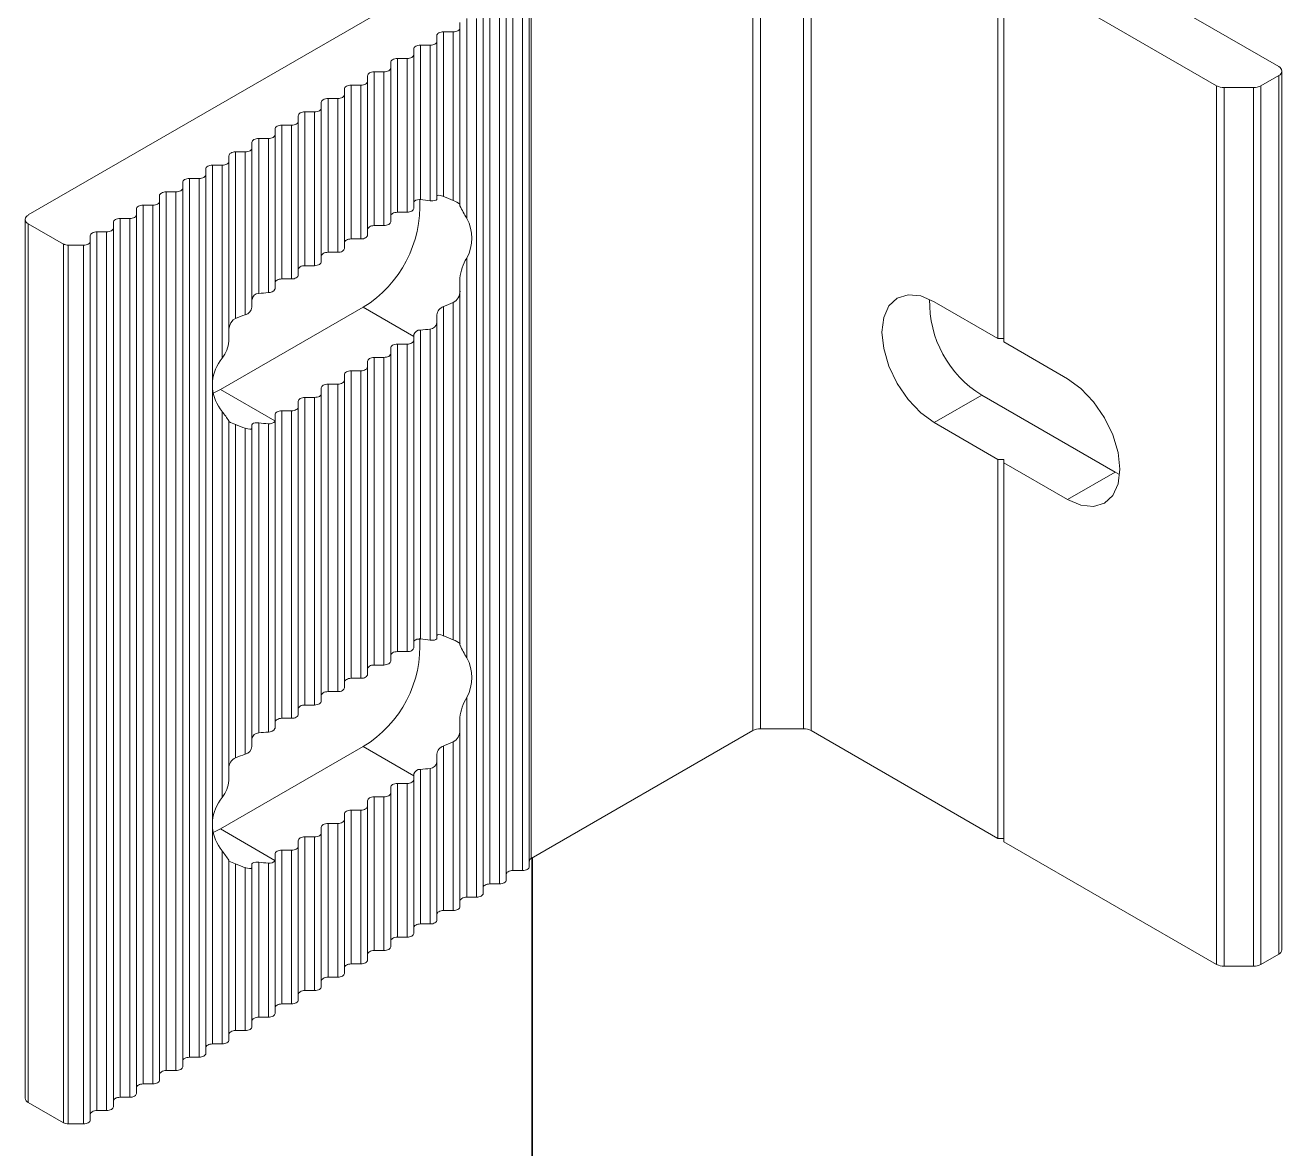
# Model space of a CAD drawing. Header units: millimetres. Extents: x 39 to 459, y 26 to 647.
# Drawn here: x 174.511 to 175.912, y 253.922 to 255.175 of the extents above; entities that cross this region are included whole.
import ezdxf

# ---------------------------------------------------------------- set-up
doc = ezdxf.new("R2010")
doc.units = ezdxf.units.MM
doc.layers.add('ANTET', color=7, linetype='Continuous')

# ---------------------------------------------------------------- blocks, each defined once
blk = doc.blocks.new('Kayıt Montajı')
at = {"color": 7, "linetype": 'Continuous', "lineweight": 15}
for p, q in [((11310.9281, 2137.6723), (11311.4782, 2137.3547)), ((11310.8468, 2137.6294), (11310.0845, 2137.1893)), ((11310.8921, 2137.5943), (11310.8921, 2136.6145)), ((11310.9006, 2137.5964), (11310.9006, 2136.6165)), ((11310.9485, 2137.5964), (11310.9485, 2136.6165)), ((11310.957, 2137.5943), (11310.957, 2136.6145)), ((11311.1653, 2137.4741), (11311.1653, 2137.0515)), ((11311.1717, 2137.4704), (11311.4089, 2137.3334)), ((11311.1717, 2137.4704), (11311.1717, 2137.0478)), ((11310.6429, 2137.4425), (11310.6429, 2136.4626)), ((11310.6451, 2137.4517), (11310.6451, 2136.4719)), ((11310.6172, 2137.4276), (11310.6172, 2136.4478)), ((11310.6247, 2137.4381), (11310.6247, 2136.4583)), ((11310.6354, 2137.4381), (11310.6354, 2136.4583)), ((11310.5914, 2137.4127), (11310.5914, 2136.4329)), ((11310.5989, 2137.4233), (11310.5989, 2136.4434)), ((11310.6097, 2137.4233), (11310.6097, 2136.4434)), ((11310.5656, 2137.3979), (11310.5656, 2137.4041)), ((11310.5656, 2137.3979), (11310.5656, 2137.2014)), ((11310.5731, 2137.4084), (11310.5731, 2137.1855)), ((11310.5839, 2137.4084), (11310.5839, 2136.4286)), ((11310.5399, 2137.383), (11310.5399, 2137.3892)), ((11310.5474, 2137.3935), (11310.5581, 2137.3935)), ((11310.5474, 2137.3935), (11310.5474, 2137.21)), ((11310.5581, 2137.3935), (11310.5581, 2137.2054)), ((11310.5141, 2137.3681), (11310.5141, 2137.3743)), ((11310.5216, 2137.3787), (11310.5324, 2137.3787)), ((11310.5216, 2137.3787), (11310.5216, 2137.2064)), ((11310.5324, 2137.3787), (11310.5324, 2137.2052)), ((11310.5399, 2137.383), (11310.5399, 2137.207)), ((11310.4884, 2137.3533), (11310.4884, 2137.3595)), ((11310.4959, 2137.3638), (11310.5066, 2137.3638)), ((11310.4959, 2137.3638), (11310.4959, 2137.1923)), ((11310.5066, 2137.3638), (11310.5066, 2137.1923)), ((11310.5141, 2137.3681), (11310.5141, 2137.1967)), ((11310.4626, 2137.3384), (11310.4626, 2137.3446)), ((11310.4701, 2137.3489), (11310.4809, 2137.3489)), ((11310.4701, 2137.3489), (11310.4701, 2137.1775)), ((11310.4809, 2137.3489), (11310.4809, 2137.1775)), ((11310.4884, 2137.3533), (11310.4884, 2137.1818)), ((11311.4584, 2137.3334), (11311.4782, 2137.3449)), ((11311.4782, 2137.3449), (11311.4782, 2136.365)), ((11311.4817, 2136.3699), (11311.4817, 2137.3498)), ((11310.4369, 2137.3235), (11310.4369, 2137.3297)), ((11310.4444, 2137.3341), (11310.4551, 2137.3341)), ((11310.4444, 2137.3341), (11310.4444, 2137.1626)), ((11310.4551, 2137.3341), (11310.4551, 2137.1626)), ((11310.4626, 2137.3384), (11310.4626, 2137.1669)), ((11311.4089, 2137.3334), (11311.4089, 2136.3536)), ((11311.4174, 2137.3314), (11311.4499, 2137.3314)), ((11311.4174, 2137.3314), (11311.4174, 2136.3516)), ((11311.4499, 2137.3314), (11311.4499, 2136.3516)), ((11311.4584, 2137.3334), (11311.4584, 2136.3536)), ((11310.4111, 2137.3087), (11310.4111, 2137.3149)), ((11310.4186, 2137.3192), (11310.4294, 2137.3192)), ((11310.4186, 2137.3192), (11310.4186, 2137.1477)), ((11310.4294, 2137.3192), (11310.4294, 2137.1477)), ((11310.4369, 2137.3235), (11310.4369, 2137.152)), ((11310.3853, 2137.2938), (11310.3853, 2137.3)), ((11310.3928, 2137.3043), (11310.4036, 2137.3043)), ((11310.3928, 2137.3043), (11310.3928, 2137.1328)), ((11310.4036, 2137.3043), (11310.4036, 2137.1328)), ((11310.4111, 2137.3087), (11310.4111, 2137.1372)), ((11310.3671, 2137.2895), (11310.3778, 2137.2895)), ((11310.3671, 2137.2895), (11310.3671, 2137.118)), ((11310.3778, 2137.2895), (11310.3778, 2137.118)), ((11310.3853, 2137.2938), (11310.3853, 2137.1223)), ((11310.3413, 2137.2746), (11310.3521, 2137.2746)), ((11310.3413, 2137.2746), (11310.3413, 2137.1018)), ((11310.3521, 2137.2746), (11310.3521, 2137.1027)), ((11310.3596, 2137.2789), (11310.3596, 2137.2851)), ((11310.3596, 2137.2789), (11310.3596, 2137.1074)), ((11310.3156, 2137.2597), (11310.3263, 2137.2597)), ((11310.3156, 2137.2597), (11310.3156, 2137.0739)), ((11310.3263, 2137.2597), (11310.3263, 2137.078)), ((11310.3338, 2137.264), (11310.3338, 2137.2703)), ((11310.3338, 2137.264), (11310.3338, 2137.0867)), ((11310.2898, 2137.2448), (11310.3006, 2137.2448)), ((11310.2898, 2137.2448), (11310.2898, 2137.0041)), ((11310.3006, 2137.2448), (11310.3006, 2137.0297)), ((11310.3081, 2137.2492), (11310.3081, 2137.2554)), ((11310.3081, 2137.2492), (11310.3081, 2137.0487)), ((11310.2641, 2137.23), (11310.2748, 2137.23)), ((11310.2641, 2137.23), (11310.2641, 2136.2501)), ((11310.2748, 2137.23), (11310.2748, 2136.2501)), ((11310.2823, 2137.2343), (11310.2823, 2137.2405)), ((11310.2823, 2137.2343), (11310.2823, 2136.2545)), ((11310.2566, 2137.2194), (11310.2566, 2137.2256)), ((11310.2566, 2137.2194), (11310.2566, 2136.2396)), ((11310.2308, 2137.2046), (11310.2308, 2137.2108)), ((11310.2308, 2137.2046), (11310.2308, 2136.2247)), ((11310.2383, 2137.2151), (11310.2491, 2137.2151)), ((11310.2383, 2137.2151), (11310.2383, 2136.2353)), ((11310.2491, 2137.2151), (11310.2491, 2136.2353)), ((11310.5656, 2137.2014), (11310.5656, 2137.1995)), ((11310.205, 2137.1897), (11310.205, 2137.1959)), ((11310.205, 2137.1897), (11310.205, 2136.2098)), ((11310.2125, 2137.2002), (11310.2233, 2137.2002)), ((11310.2125, 2137.2002), (11310.2125, 2136.2204)), ((11310.2233, 2137.2002), (11310.2233, 2136.2204)), ((11310.5066, 2137.1923), (11310.4959, 2137.1923)), ((11310.081, 2137.1844), (11310.081, 2136.2046)), ((11310.0845, 2137.1795), (11310.1237, 2137.1569)), ((11310.0845, 2137.1795), (11310.0845, 2136.1997)), ((11310.1793, 2137.1748), (11310.1793, 2137.181)), ((11310.1793, 2137.1748), (11310.1793, 2136.195)), ((11310.1868, 2137.1854), (11310.1975, 2137.1854)), ((11310.1868, 2137.1854), (11310.1868, 2136.2055)), ((11310.1975, 2137.1854), (11310.1975, 2136.2055)), ((11310.4809, 2137.1775), (11310.4701, 2137.1775)), ((11310.1535, 2137.16), (11310.1535, 2137.1662)), ((11310.1535, 2137.16), (11310.1535, 2136.1801)), ((11310.161, 2137.1705), (11310.1718, 2137.1705)), ((11310.161, 2137.1705), (11310.161, 2136.1906)), ((11310.1718, 2137.1705), (11310.1718, 2136.1906)), ((11310.4551, 2137.1626), (11310.4444, 2137.1626)), ((11310.1237, 2137.1569), (11310.1237, 2136.177)), ((11310.1291, 2137.1556), (11310.146, 2137.1556)), ((11310.1291, 2137.1556), (11310.1291, 2136.1758)), ((11310.146, 2137.1556), (11310.146, 2136.1758)), ((11310.4294, 2137.1477), (11310.4186, 2137.1477)), ((11310.4036, 2137.1328), (11310.3928, 2137.1328)), ((11310.5731, 2137.1414), (11310.5731, 2136.6956)), ((11310.3778, 2137.118), (11310.3671, 2137.118)), ((11310.5656, 2137.1188), (11310.5656, 2137.1044)), ((11310.5656, 2137.1044), (11310.5656, 2136.7115)), ((11310.5581, 2137.0917), (11310.5581, 2136.7155)), ((11311.0943, 2137.0925), (11311.1653, 2137.0515)), ((11310.4579, 2137.0864), (11310.2988, 2136.9946)), ((11310.5141, 2137.0539), (11310.4579, 2137.0864)), ((11310.5474, 2137.0872), (11310.5474, 2136.7201)), ((11310.5324, 2137.0622), (11310.5324, 2136.7153)), ((11310.5399, 2137.0691), (11310.5399, 2136.717)), ((11310.5141, 2137.0539), (11310.5141, 2137.0497)), ((11310.5141, 2137.0497), (11310.5141, 2136.7067)), ((11310.5216, 2137.061), (11310.5216, 2136.7165)), ((11311.1653, 2137.0515), (11311.1717, 2137.0515)), ((11311.1717, 2137.0478), (11311.2427, 2137.0068)), ((11310.4884, 2137.041), (11310.4884, 2137.0348)), ((11310.4884, 2137.0348), (11310.4884, 2136.6919)), ((11310.5066, 2137.0453), (11310.4959, 2137.0453)), ((11310.4959, 2137.0453), (11310.4959, 2136.7024)), ((11310.5066, 2137.0453), (11310.5066, 2136.7024)), ((11310.4626, 2137.0261), (11310.4626, 2137.0199)), ((11310.4626, 2137.0199), (11310.4626, 2136.677)), ((11310.4809, 2137.0305), (11310.4701, 2137.0305)), ((11310.4701, 2137.0305), (11310.4701, 2136.6875)), ((11310.4809, 2137.0305), (11310.4809, 2136.6875)), ((11310.4369, 2137.0113), (11310.4369, 2137.0051)), ((11310.4551, 2137.0156), (11310.4444, 2137.0156)), ((11310.4444, 2137.0156), (11310.4444, 2136.6727)), ((11310.4551, 2137.0156), (11310.4551, 2136.6727)), ((11310.2898, 2136.9957), (11310.2898, 2136.5142)), ((11310.2988, 2136.9946), (11310.2906, 2136.9905)), ((11310.3594, 2136.9596), (11310.2988, 2136.9946)), ((11310.4111, 2136.9964), (11310.4111, 2136.9902)), ((11310.4294, 2137.0007), (11310.4186, 2137.0007)), ((11310.4186, 2137.0007), (11310.4186, 2136.6578)), ((11310.4294, 2137.0007), (11310.4294, 2136.6578)), ((11310.4369, 2137.0051), (11310.4369, 2136.6621)), ((11310.3853, 2136.9815), (11310.3853, 2136.9753)), ((11310.4036, 2136.9859), (11310.3928, 2136.9859)), ((11310.3928, 2136.9859), (11310.3928, 2136.6429)), ((11310.4036, 2136.9859), (11310.4036, 2136.6429)), ((11310.4111, 2136.9902), (11310.4111, 2136.6473)), ((11311.1473, 2136.9884), (11311.0943, 2136.9578)), ((11311.2958, 2136.9027), (11311.1473, 2136.9884)), ((11310.3006, 2136.97), (11310.3006, 2136.5398)), ((11310.3596, 2136.9667), (11310.3596, 2136.9605)), ((11310.3778, 2136.971), (11310.3671, 2136.971)), ((11310.3671, 2136.971), (11310.3671, 2136.6281)), ((11310.3778, 2136.971), (11310.3778, 2136.6281)), ((11310.3853, 2136.9753), (11310.3853, 2136.6324)), ((11310.3081, 2136.9597), (11310.3081, 2136.5588)), ((11310.3156, 2136.9556), (11310.3156, 2136.584)), ((11310.3263, 2136.9515), (11310.3263, 2136.5881)), ((11310.3338, 2136.9514), (11310.3338, 2136.5968)), ((11310.3413, 2136.9575), (11310.3413, 2136.6119)), ((11310.3521, 2136.9565), (11310.3521, 2136.6128)), ((11310.3596, 2136.9605), (11310.3596, 2136.6175)), ((11311.0943, 2136.9578), (11311.1653, 2136.9168)), ((11311.1653, 2136.9168), (11311.1653, 2136.4942)), ((11311.1653, 2136.9168), (11311.1717, 2136.9168)), ((11311.1717, 2136.9131), (11311.1717, 2136.9168)), ((11311.1717, 2136.9131), (11311.1717, 2136.4905)), ((11311.1717, 2136.9131), (11311.2427, 2136.8721)), ((11311.2958, 2136.9027), (11311.2427, 2136.8721)), ((11311.3009, 2136.9), (11311.2958, 2136.9027)), ((11310.5656, 2136.7095), (11310.5656, 2136.7115)), ((11310.5066, 2136.7024), (11310.4959, 2136.7024)), ((11310.4809, 2136.6875), (11310.4701, 2136.6875)), ((11310.4551, 2136.6727), (11310.4444, 2136.6727)), ((11310.4294, 2136.6578), (11310.4186, 2136.6578)), ((11310.4036, 2136.6429), (11310.3928, 2136.6429)), ((11310.5731, 2136.6514), (11310.5731, 2136.4286)), ((11310.3778, 2136.6281), (11310.3671, 2136.6281)), ((11310.5656, 2136.6145), (11310.5656, 2136.6289)), ((11310.5656, 2136.6145), (11310.5656, 2136.418)), ((11310.8921, 2136.6145), (11310.6451, 2136.4719)), ((11310.9006, 2136.6165), (11310.9485, 2136.6165)), ((11310.957, 2136.6145), (11311.1653, 2136.4942)), ((11310.5581, 2136.6018), (11310.5581, 2136.4137)), ((11310.4579, 2136.5965), (11310.2988, 2136.5047)), ((11310.5141, 2136.564), (11310.4579, 2136.5965)), ((11310.5474, 2136.5972), (11310.5474, 2136.4137)), ((11310.5216, 2136.5711), (11310.5216, 2136.3988)), ((11310.5324, 2136.5722), (11310.5324, 2136.3988)), ((11310.5399, 2136.5792), (11310.5399, 2136.4031)), ((11310.5141, 2136.564), (11310.5141, 2136.5598)), ((11310.5141, 2136.5598), (11310.5141, 2136.3883)), ((11310.4884, 2136.5511), (11310.4884, 2136.5449)), ((11310.4884, 2136.5449), (11310.4884, 2136.3734)), ((11310.5066, 2136.5554), (11310.4959, 2136.5554)), ((11310.4959, 2136.5554), (11310.4959, 2136.3839)), ((11310.5066, 2136.5554), (11310.5066, 2136.3839)), ((11310.4626, 2136.5362), (11310.4626, 2136.53)), ((11310.4626, 2136.53), (11310.4626, 2136.3585)), ((11310.4809, 2136.5406), (11310.4701, 2136.5406)), ((11310.4701, 2136.5406), (11310.4701, 2136.3691)), ((11310.4809, 2136.5406), (11310.4809, 2136.3691)), ((11310.4369, 2136.5214), (11310.4369, 2136.5151)), ((11310.4369, 2136.5151), (11310.4369, 2136.3437)), ((11310.4551, 2136.5257), (11310.4444, 2136.5257)), ((11310.4444, 2136.5257), (11310.4444, 2136.3542)), ((11310.4551, 2136.5257), (11310.4551, 2136.3542)), ((11310.2898, 2136.5057), (11310.2898, 2136.265)), ((11310.2906, 2136.5006), (11310.2988, 2136.5047)), ((11310.3594, 2136.4696), (11310.2988, 2136.5047)), ((11310.4111, 2136.5065), (11310.4111, 2136.5003)), ((11310.4294, 2136.5108), (11310.4186, 2136.5108)), ((11310.4186, 2136.5108), (11310.4186, 2136.3393)), ((11310.4294, 2136.5108), (11310.4294, 2136.3393)), ((11310.3853, 2136.4916), (11310.3853, 2136.4854)), ((11310.4036, 2136.4959), (11310.3928, 2136.4959)), ((11310.3928, 2136.4959), (11310.3928, 2136.3245)), ((11310.4036, 2136.4959), (11310.4036, 2136.3245)), ((11310.4111, 2136.5003), (11310.4111, 2136.3288)), ((11311.1717, 2136.4942), (11311.1653, 2136.4942)), ((11311.1717, 2136.4905), (11311.4089, 2136.3536)), ((11310.3006, 2136.4801), (11310.3006, 2136.265)), ((11310.3596, 2136.4767), (11310.3596, 2136.4705)), ((11310.3778, 2136.4811), (11310.3671, 2136.4811)), ((11310.3671, 2136.4811), (11310.3671, 2136.3096)), ((11310.3778, 2136.4811), (11310.3778, 2136.3096)), ((11310.3853, 2136.4854), (11310.3853, 2136.3139)), ((11310.3081, 2136.4698), (11310.3081, 2136.2693)), ((11310.3156, 2136.4657), (11310.3156, 2136.2799)), ((11310.3263, 2136.4616), (11310.3263, 2136.2799)), ((11310.3338, 2136.4615), (11310.3338, 2136.2842)), ((11310.3413, 2136.4675), (11310.3413, 2136.2947)), ((11310.3521, 2136.4666), (11310.3521, 2136.2947)), ((11310.3596, 2136.4705), (11310.3596, 2136.2991)), ((11310.6465, 2115.0875), (11310.6465, 2136.4727)), ((11310.6247, 2136.4583), (11310.6354, 2136.4583)), ((11310.5989, 2136.4434), (11310.6097, 2136.4434)), ((11310.5731, 2136.4286), (11310.5839, 2136.4286)), ((11310.5474, 2136.4137), (11310.5581, 2136.4137)), ((11310.5216, 2136.3988), (11310.5324, 2136.3988)), ((11310.4959, 2136.3839), (11310.5066, 2136.3839)), ((11310.4701, 2136.3691), (11310.4809, 2136.3691)), ((11311.4584, 2136.3536), (11311.4782, 2136.365)), ((11310.4444, 2136.3542), (11310.4551, 2136.3542)), ((11311.4174, 2136.3516), (11311.4499, 2136.3516)), ((11310.4186, 2136.3393), (11310.4294, 2136.3393)), ((11310.3928, 2136.3245), (11310.4036, 2136.3245)), ((11310.3671, 2136.3096), (11310.3778, 2136.3096)), ((11310.3413, 2136.2947), (11310.3521, 2136.2947)), ((11310.3156, 2136.2799), (11310.3263, 2136.2799)), ((11310.2898, 2136.265), (11310.3006, 2136.265)), ((11310.2641, 2136.2501), (11310.2748, 2136.2501)), ((11310.2383, 2136.2353), (11310.2491, 2136.2353)), ((11310.2125, 2136.2204), (11310.2233, 2136.2204)), ((11310.0845, 2136.1997), (11310.1237, 2136.177)), ((11310.1868, 2136.2055), (11310.1975, 2136.2055)), ((11310.161, 2136.1906), (11310.1718, 2136.1906)), ((11310.1291, 2136.1758), (11310.146, 2136.1758))]:
    blk.add_line(p, q, dxfattribs=at)
at = {"color": 8, "linetype": 'Continuous', "lineweight": 15}
blk.add_line((11310.6456, 2136.4722), (11310.6456, 2115.087), dxfattribs=at)
at = {"color": 7, "linetype": 'Continuous', "lineweight": 15, "flags": 128}
for points in [[(11310.5581, 2137.3935), (11310.5596, 2137.3936), (11310.561, 2137.3939), (11310.5623, 2137.3943), (11310.5634, 2137.3948), (11310.5644, 2137.3955), (11310.5651, 2137.3962), (11310.5655, 2137.397), (11310.5656, 2137.3979)], [(11310.5399, 2137.3892), (11310.54, 2137.3901), (11310.5405, 2137.3909), (11310.5411, 2137.3916), (11310.5421, 2137.3923), (11310.5432, 2137.3928), (11310.5445, 2137.3932), (11310.5459, 2137.3935), (11310.5474, 2137.3935)], [(11310.5141, 2137.3743), (11310.5143, 2137.3752), (11310.5147, 2137.376), (11310.5154, 2137.3767), (11310.5163, 2137.3774), (11310.5175, 2137.3779), (11310.5188, 2137.3783), (11310.5202, 2137.3786), (11310.5216, 2137.3787)], [(11310.5324, 2137.3787), (11310.5338, 2137.3788), (11310.5353, 2137.379), (11310.5365, 2137.3794), (11310.5377, 2137.3799), (11310.5386, 2137.3806), (11310.5393, 2137.3813), (11310.5397, 2137.3822), (11310.5399, 2137.383)], [(11310.4884, 2137.3595), (11310.4885, 2137.3603), (11310.4889, 2137.3611), (11310.4896, 2137.3619), (11310.4906, 2137.3625), (11310.4917, 2137.3631), (11310.493, 2137.3635), (11310.4944, 2137.3637), (11310.4959, 2137.3638)], [(11310.5066, 2137.3638), (11310.5081, 2137.3639), (11310.5095, 2137.3641), (11310.5108, 2137.3645), (11310.5119, 2137.3651), (11310.5129, 2137.3657), (11310.5136, 2137.3665), (11310.514, 2137.3673), (11310.5141, 2137.3681)], [(11310.4626, 2137.3446), (11310.4628, 2137.3454), (11310.4632, 2137.3463), (11310.4639, 2137.347), (11310.4648, 2137.3477), (11310.4659, 2137.3482), (11310.4672, 2137.3486), (11310.4686, 2137.3488), (11310.4701, 2137.3489)], [(11310.4809, 2137.3489), (11310.4823, 2137.349), (11310.4837, 2137.3493), (11310.485, 2137.3497), (11310.4862, 2137.3502), (11310.4871, 2137.3509), (11310.4878, 2137.3516), (11310.4882, 2137.3524), (11310.4884, 2137.3533)], [(11310.4369, 2137.3297), (11310.437, 2137.3306), (11310.4374, 2137.3314), (11310.4381, 2137.3321), (11310.439, 2137.3328), (11310.4402, 2137.3333), (11310.4415, 2137.3337), (11310.4429, 2137.334), (11310.4444, 2137.3341)], [(11310.4551, 2137.3341), (11310.4566, 2137.3341), (11310.458, 2137.3344), (11310.4593, 2137.3348), (11310.4604, 2137.3353), (11310.4613, 2137.336), (11310.462, 2137.3367), (11310.4625, 2137.3375), (11310.4626, 2137.3384)], [(11310.4111, 2137.3149), (11310.4112, 2137.3157), (11310.4117, 2137.3165), (11310.4124, 2137.3173), (11310.4133, 2137.3179), (11310.4144, 2137.3185), (11310.4157, 2137.3189), (11310.4171, 2137.3191), (11310.4186, 2137.3192)], [(11310.4294, 2137.3192), (11310.4308, 2137.3193), (11310.4322, 2137.3195), (11310.4335, 2137.3199), (11310.4347, 2137.3205), (11310.4356, 2137.3211), (11310.4363, 2137.3219), (11310.4367, 2137.3227), (11310.4369, 2137.3235)], [(11310.3853, 2137.3), (11310.3855, 2137.3008), (11310.3859, 2137.3016), (11310.3866, 2137.3024), (11310.3875, 2137.3031), (11310.3887, 2137.3036), (11310.39, 2137.304), (11310.3914, 2137.3042), (11310.3928, 2137.3043)], [(11310.4036, 2137.3043), (11310.4051, 2137.3044), (11310.4065, 2137.3047), (11310.4078, 2137.3051), (11310.4089, 2137.3056), (11310.4098, 2137.3062), (11310.4105, 2137.307), (11310.411, 2137.3078), (11310.4111, 2137.3087)], [(11310.3596, 2137.2851), (11310.3597, 2137.286), (11310.3602, 2137.2868), (11310.3608, 2137.2875), (11310.3618, 2137.2882), (11310.3629, 2137.2887), (11310.3642, 2137.2891), (11310.3656, 2137.2894), (11310.3671, 2137.2895)], [(11310.3778, 2137.2895), (11310.3793, 2137.2895), (11310.3807, 2137.2898), (11310.382, 2137.2902), (11310.3831, 2137.2907), (11310.3841, 2137.2914), (11310.3848, 2137.2921), (11310.3852, 2137.2929), (11310.3853, 2137.2938)], [(11310.3338, 2137.2703), (11310.334, 2137.2711), (11310.3344, 2137.2719), (11310.3351, 2137.2727), (11310.336, 2137.2733), (11310.3372, 2137.2739), (11310.3385, 2137.2743), (11310.3399, 2137.2745), (11310.3413, 2137.2746)], [(11310.3521, 2137.2746), (11310.3535, 2137.2747), (11310.3549, 2137.2749), (11310.3562, 2137.2753), (11310.3574, 2137.2758), (11310.3583, 2137.2765), (11310.359, 2137.2773), (11310.3594, 2137.2781), (11310.3596, 2137.2789)], [(11310.3081, 2137.2554), (11310.3082, 2137.2562), (11310.3086, 2137.257), (11310.3093, 2137.2578), (11310.3103, 2137.2584), (11310.3114, 2137.259), (11310.3127, 2137.2594), (11310.3141, 2137.2596), (11310.3156, 2137.2597)], [(11310.3263, 2137.2597), (11310.3278, 2137.2598), (11310.3292, 2137.26), (11310.3305, 2137.2604), (11310.3316, 2137.261), (11310.3326, 2137.2616), (11310.3333, 2137.2624), (11310.3337, 2137.2632), (11310.3338, 2137.264)], [(11310.2823, 2137.2405), (11310.2825, 2137.2414), (11310.2829, 2137.2422), (11310.2836, 2137.2429), (11310.2845, 2137.2436), (11310.2856, 2137.2441), (11310.2869, 2137.2445), (11310.2883, 2137.2448), (11310.2898, 2137.2448)], [(11310.3006, 2137.2448), (11310.302, 2137.2449), (11310.3034, 2137.2452), (11310.3047, 2137.2456), (11310.3059, 2137.2461), (11310.3068, 2137.2468), (11310.3075, 2137.2475), (11310.3079, 2137.2483), (11310.3081, 2137.2492)], [(11310.2566, 2137.2256), (11310.2567, 2137.2265), (11310.2571, 2137.2273), (11310.2578, 2137.228), (11310.2587, 2137.2287), (11310.2599, 2137.2292), (11310.2612, 2137.2296), (11310.2626, 2137.2299), (11310.2641, 2137.23)], [(11310.2748, 2137.23), (11310.2763, 2137.2301), (11310.2777, 2137.2303), (11310.279, 2137.2307), (11310.2801, 2137.2312), (11310.281, 2137.2319), (11310.2817, 2137.2326), (11310.2822, 2137.2335), (11310.2823, 2137.2343)], [(11310.2491, 2137.2151), (11310.2505, 2137.2152), (11310.2519, 2137.2154), (11310.2532, 2137.2158), (11310.2544, 2137.2164), (11310.2553, 2137.217), (11310.256, 2137.2178), (11310.2564, 2137.2186), (11310.2566, 2137.2194)], [(11310.2233, 2137.2002), (11310.2248, 2137.2003), (11310.2262, 2137.2006), (11310.2275, 2137.201), (11310.2286, 2137.2015), (11310.2295, 2137.2022), (11310.2302, 2137.2029), (11310.2306, 2137.2037), (11310.2308, 2137.2046)], [(11310.2308, 2137.2108), (11310.2309, 2137.2116), (11310.2314, 2137.2124), (11310.2321, 2137.2132), (11310.233, 2137.2138), (11310.2341, 2137.2144), (11310.2354, 2137.2148), (11310.2368, 2137.215), (11310.2383, 2137.2151)], [(11310.5141, 2137.2028), (11310.5142, 2137.2033), (11310.5149, 2137.2046), (11310.5163, 2137.2057), (11310.5184, 2137.2063), (11310.5208, 2137.2065), (11310.5216, 2137.2064)], [(11310.5324, 2137.2052), (11310.5331, 2137.2052), (11310.5354, 2137.2051), (11310.5375, 2137.2053), (11310.5391, 2137.2059), (11310.5398, 2137.2067), (11310.5399, 2137.207)], [(11310.5399, 2137.2106), (11310.5399, 2137.2106), (11310.5404, 2137.2112), (11310.5416, 2137.2114), (11310.5437, 2137.2111), (11310.5464, 2137.2103), (11310.5474, 2137.21)], [(11310.1975, 2137.1854), (11310.199, 2137.1854), (11310.2004, 2137.1857), (11310.2017, 2137.1861), (11310.2028, 2137.1866), (11310.2038, 2137.1873), (11310.2045, 2137.188), (11310.2049, 2137.1889), (11310.205, 2137.1897)], [(11310.205, 2137.1959), (11310.2052, 2137.1967), (11310.2056, 2137.1976), (11310.2063, 2137.1983), (11310.2072, 2137.199), (11310.2084, 2137.1995), (11310.2097, 2137.1999), (11310.2111, 2137.2002), (11310.2125, 2137.2002)], [(11310.4959, 2137.1923), (11310.4944, 2137.1922), (11310.493, 2137.192), (11310.4917, 2137.1916), (11310.4906, 2137.1911), (11310.4896, 2137.1904), (11310.4889, 2137.1897), (11310.4885, 2137.1888), (11310.4884, 2137.188)], [(11310.5141, 2137.1967), (11310.514, 2137.1958), (11310.5136, 2137.195), (11310.5129, 2137.1942), (11310.5119, 2137.1936), (11310.5108, 2137.1931), (11310.5095, 2137.1927), (11310.5081, 2137.1924), (11310.5066, 2137.1923)], [(11310.1718, 2137.1705), (11310.1732, 2137.1706), (11310.1746, 2137.1708), (11310.1759, 2137.1712), (11310.1771, 2137.1718), (11310.178, 2137.1724), (11310.1787, 2137.1732), (11310.1791, 2137.174), (11310.1793, 2137.1748)], [(11310.1793, 2137.181), (11310.1794, 2137.1819), (11310.1799, 2137.1827), (11310.1805, 2137.1834), (11310.1815, 2137.1841), (11310.1826, 2137.1846), (11310.1839, 2137.185), (11310.1853, 2137.1853), (11310.1868, 2137.1854)], [(11310.4701, 2137.1775), (11310.4686, 2137.1774), (11310.4672, 2137.1771), (11310.4659, 2137.1767), (11310.4648, 2137.1762), (11310.4639, 2137.1755), (11310.4632, 2137.1748), (11310.4628, 2137.174), (11310.4626, 2137.1731)], [(11310.4884, 2137.1818), (11310.4882, 2137.1809), (11310.4878, 2137.1801), (11310.4871, 2137.1794), (11310.4862, 2137.1787), (11310.485, 2137.1782), (11310.4837, 2137.1778), (11310.4823, 2137.1775), (11310.4809, 2137.1775)], [(11310.146, 2137.1556), (11310.1475, 2137.1557), (11310.1489, 2137.156), (11310.1502, 2137.1564), (11310.1513, 2137.1569), (11310.1523, 2137.1576), (11310.153, 2137.1583), (11310.1534, 2137.1591), (11310.1535, 2137.16)], [(11310.1535, 2137.1662), (11310.1537, 2137.167), (11310.1541, 2137.1678), (11310.1548, 2137.1686), (11310.1557, 2137.1692), (11310.1569, 2137.1698), (11310.1582, 2137.1702), (11310.1596, 2137.1704), (11310.161, 2137.1705)], [(11310.4444, 2137.1626), (11310.4429, 2137.1625), (11310.4415, 2137.1623), (11310.4402, 2137.1619), (11310.439, 2137.1613), (11310.4381, 2137.1607), (11310.4374, 2137.1599), (11310.437, 2137.1591), (11310.4369, 2137.1583)], [(11310.4626, 2137.1669), (11310.4625, 2137.1661), (11310.462, 2137.1653), (11310.4613, 2137.1645), (11310.4604, 2137.1639), (11310.4593, 2137.1633), (11310.458, 2137.1629), (11310.4566, 2137.1627), (11310.4551, 2137.1626)], [(11310.4186, 2137.1477), (11310.4171, 2137.1476), (11310.4157, 2137.1474), (11310.4144, 2137.147), (11310.4133, 2137.1464), (11310.4124, 2137.1458), (11310.4117, 2137.145), (11310.4112, 2137.1442), (11310.4111, 2137.1434)], [(11310.4369, 2137.152), (11310.4367, 2137.1512), (11310.4363, 2137.1504), (11310.4356, 2137.1496), (11310.4347, 2137.149), (11310.4335, 2137.1484), (11310.4322, 2137.148), (11310.4308, 2137.1478), (11310.4294, 2137.1477)], [(11310.3928, 2137.1328), (11310.3914, 2137.1328), (11310.39, 2137.1325), (11310.3887, 2137.1321), (11310.3875, 2137.1316), (11310.3866, 2137.1309), (11310.3859, 2137.1302), (11310.3855, 2137.1294), (11310.3853, 2137.1285)], [(11310.4111, 2137.1372), (11310.411, 2137.1363), (11310.4105, 2137.1355), (11310.4098, 2137.1348), (11310.4089, 2137.1341), (11310.4078, 2137.1336), (11310.4065, 2137.1332), (11310.4051, 2137.1329), (11310.4036, 2137.1328)], [(11310.3671, 2137.118), (11310.3656, 2137.1179), (11310.3642, 2137.1176), (11310.3629, 2137.1172), (11310.3618, 2137.1167), (11310.3608, 2137.1161), (11310.3602, 2137.1153), (11310.3597, 2137.1145), (11310.3596, 2137.1136)], [(11310.3853, 2137.1223), (11310.3852, 2137.1215), (11310.3848, 2137.1207), (11310.3841, 2137.1199), (11310.3831, 2137.1192), (11310.382, 2137.1187), (11310.3807, 2137.1183), (11310.3793, 2137.1181), (11310.3778, 2137.118)], [(11311.0943, 2137.0925), (11311.0792, 2137.099), (11311.0651, 2137.1003), (11311.053, 2137.0966), (11311.0437, 2137.088), (11311.0379, 2137.0751), (11311.0359, 2137.0588), (11311.0379, 2137.0403), (11311.0437, 2137.0207), (11311.053, 2137.0013), (11311.0651, 2136.9837), (11311.0792, 2136.9688), (11311.0943, 2136.9578)], [(11310.5399, 2137.0779), (11310.5399, 2137.075), (11310.5399, 2137.072), (11310.5399, 2137.0691)], [(11310.3081, 2137.0621), (11310.3086, 2137.0654), (11310.3101, 2137.0689), (11310.313, 2137.0723), (11310.3156, 2137.0739), (11310.3156, 2137.0739)], [(11310.5141, 2137.0497), (11310.514, 2137.0488), (11310.5136, 2137.048), (11310.5129, 2137.0473), (11310.5119, 2137.0466), (11310.5108, 2137.0461), (11310.5095, 2137.0457), (11310.5081, 2137.0454), (11310.5066, 2137.0453)], [(11310.5141, 2137.0559), (11310.5141, 2137.0549), (11310.5141, 2137.0539)], [(11310.4884, 2137.0348), (11310.4882, 2137.034), (11310.4878, 2137.0332), (11310.4871, 2137.0324), (11310.4862, 2137.0317), (11310.485, 2137.0312), (11310.4837, 2137.0308), (11310.4823, 2137.0306), (11310.4809, 2137.0305)], [(11310.4959, 2137.0453), (11310.4944, 2137.0453), (11310.493, 2137.045), (11310.4917, 2137.0446), (11310.4906, 2137.0441), (11310.4896, 2137.0434), (11310.4889, 2137.0427), (11310.4885, 2137.0419), (11310.4884, 2137.041)], [(11310.4626, 2137.0199), (11310.4625, 2137.0191), (11310.462, 2137.0183), (11310.4613, 2137.0175), (11310.4604, 2137.0169), (11310.4593, 2137.0163), (11310.458, 2137.0159), (11310.4566, 2137.0157), (11310.4551, 2137.0156)], [(11310.4701, 2137.0305), (11310.4686, 2137.0304), (11310.4672, 2137.0301), (11310.4659, 2137.0297), (11310.4648, 2137.0292), (11310.4639, 2137.0286), (11310.4632, 2137.0278), (11310.4628, 2137.027), (11310.4626, 2137.0261)], [(11310.4444, 2137.0156), (11310.4429, 2137.0155), (11310.4415, 2137.0153), (11310.4402, 2137.0149), (11310.439, 2137.0143), (11310.4381, 2137.0137), (11310.4374, 2137.0129), (11310.437, 2137.0121), (11310.4369, 2137.0113)], [(11311.2427, 2136.8721), (11311.2578, 2136.8657), (11311.2719, 2136.8643), (11311.284, 2136.868), (11311.2933, 2136.8766), (11311.2991, 2136.8895), (11311.3011, 2136.9058), (11311.2991, 2136.9244), (11311.2933, 2136.944), (11311.284, 2136.9633), (11311.2719, 2136.9809), (11311.2578, 2136.9958), (11311.2427, 2137.0068)], [(11310.2898, 2136.9957), (11310.2897, 2137.0021), (11310.2898, 2137.0041)], [(11310.4186, 2137.0007), (11310.4171, 2137.0007), (11310.4157, 2137.0004), (11310.4144, 2137), (11310.4133, 2136.9995), (11310.4124, 2136.9988), (11310.4117, 2136.9981), (11310.4112, 2136.9973), (11310.4111, 2136.9964)], [(11310.4369, 2137.0051), (11310.4367, 2137.0042), (11310.4363, 2137.0034), (11310.4356, 2137.0027), (11310.4347, 2137.002), (11310.4335, 2137.0015), (11310.4322, 2137.0011), (11310.4308, 2137.0008), (11310.4294, 2137.0007)], [(11310.3928, 2136.9859), (11310.3914, 2136.9858), (11310.39, 2136.9855), (11310.3887, 2136.9851), (11310.3875, 2136.9846), (11310.3866, 2136.9839), (11310.3859, 2136.9832), (11310.3855, 2136.9824), (11310.3853, 2136.9815)], [(11310.4111, 2136.9902), (11310.411, 2136.9894), (11310.4105, 2136.9885), (11310.4098, 2136.9878), (11310.4089, 2136.9871), (11310.4078, 2136.9866), (11310.4065, 2136.9862), (11310.4051, 2136.986), (11310.4036, 2136.9859)], [(11310.3671, 2136.971), (11310.3656, 2136.9709), (11310.3642, 2136.9707), (11310.3629, 2136.9703), (11310.3618, 2136.9697), (11310.3608, 2136.9691), (11310.3602, 2136.9683), (11310.3597, 2136.9675), (11310.3596, 2136.9667)], [(11310.3853, 2136.9753), (11310.3852, 2136.9745), (11310.3848, 2136.9737), (11310.3841, 2136.9729), (11310.3831, 2136.9723), (11310.382, 2136.9717), (11310.3807, 2136.9713), (11310.3793, 2136.9711), (11310.3778, 2136.971)], [(11310.3338, 2136.9514), (11310.3337, 2136.9511), (11310.333, 2136.9506), (11310.3314, 2136.9504), (11310.3291, 2136.9507), (11310.3263, 2136.9515)], [(11310.3413, 2136.9575), (11310.3398, 2136.9576), (11310.3374, 2136.9574), (11310.3355, 2136.957), (11310.3343, 2136.9563), (11310.3338, 2136.9553)], [(11310.3338, 2136.9553), (11310.3338, 2136.954), (11310.3338, 2136.9527), (11310.3338, 2136.9514)], [(11310.5216, 2136.7165), (11310.52, 2136.7165), (11310.5177, 2136.7162), (11310.5158, 2136.7154), (11310.5145, 2136.7143), (11310.5141, 2136.7129)], [(11310.5399, 2136.717), (11310.5398, 2136.7166), (11310.5389, 2136.7159), (11310.5373, 2136.7153), (11310.535, 2136.7151), (11310.5324, 2136.7153), (11310.5324, 2136.7153)], [(11310.5474, 2136.7201), (11310.5468, 2136.7203), (11310.5444, 2136.721), (11310.5421, 2136.7214), (11310.5405, 2136.7213), (11310.5399, 2136.7206), (11310.5399, 2136.7206)], [(11310.4959, 2136.7024), (11310.4944, 2136.7023), (11310.493, 2136.7021), (11310.4917, 2136.7017), (11310.4906, 2136.7011), (11310.4896, 2136.7005), (11310.4889, 2136.6997), (11310.4885, 2136.6989), (11310.4884, 2136.6981)], [(11310.5141, 2136.7067), (11310.514, 2136.7059), (11310.5136, 2136.7051), (11310.5129, 2136.7043), (11310.5119, 2136.7037), (11310.5108, 2136.7031), (11310.5095, 2136.7027), (11310.5081, 2136.7025), (11310.5066, 2136.7024)], [(11310.4701, 2136.6875), (11310.4686, 2136.6874), (11310.4672, 2136.6872), (11310.4659, 2136.6868), (11310.4648, 2136.6863), (11310.4639, 2136.6856), (11310.4632, 2136.6849), (11310.4628, 2136.684), (11310.4626, 2136.6832)], [(11310.4884, 2136.6919), (11310.4882, 2136.691), (11310.4878, 2136.6902), (11310.4871, 2136.6895), (11310.4862, 2136.6888), (11310.485, 2136.6883), (11310.4837, 2136.6879), (11310.4823, 2136.6876), (11310.4809, 2136.6875)], [(11310.4444, 2136.6727), (11310.4429, 2136.6726), (11310.4415, 2136.6723), (11310.4402, 2136.6719), (11310.439, 2136.6714), (11310.4381, 2136.6707), (11310.4374, 2136.67), (11310.437, 2136.6692), (11310.4369, 2136.6683)], [(11310.4626, 2136.677), (11310.4625, 2136.6761), (11310.462, 2136.6753), (11310.4613, 2136.6746), (11310.4604, 2136.6739), (11310.4593, 2136.6734), (11310.458, 2136.673), (11310.4566, 2136.6727), (11310.4551, 2136.6727)], [(11310.4186, 2136.6578), (11310.4171, 2136.6577), (11310.4157, 2136.6575), (11310.4144, 2136.6571), (11310.4133, 2136.6565), (11310.4124, 2136.6559), (11310.4117, 2136.6551), (11310.4112, 2136.6543), (11310.4111, 2136.6535)], [(11310.4369, 2136.6621), (11310.4367, 2136.6613), (11310.4363, 2136.6605), (11310.4356, 2136.6597), (11310.4347, 2136.6591), (11310.4335, 2136.6585), (11310.4322, 2136.6581), (11310.4308, 2136.6579), (11310.4294, 2136.6578)], [(11310.3928, 2136.6429), (11310.3914, 2136.6428), (11310.39, 2136.6426), (11310.3887, 2136.6422), (11310.3875, 2136.6417), (11310.3866, 2136.641), (11310.3859, 2136.6403), (11310.3855, 2136.6394), (11310.3853, 2136.6386)], [(11310.4111, 2136.6473), (11310.411, 2136.6464), (11310.4105, 2136.6456), (11310.4098, 2136.6448), (11310.4089, 2136.6442), (11310.4078, 2136.6437), (11310.4065, 2136.6433), (11310.4051, 2136.643), (11310.4036, 2136.6429)], [(11310.3671, 2136.6281), (11310.3656, 2136.628), (11310.3642, 2136.6277), (11310.3629, 2136.6273), (11310.3618, 2136.6268), (11310.3608, 2136.6261), (11310.3602, 2136.6254), (11310.3597, 2136.6246), (11310.3596, 2136.6237)], [(11310.3853, 2136.6324), (11310.3852, 2136.6315), (11310.3848, 2136.6307), (11310.3841, 2136.63), (11310.3831, 2136.6293), (11310.382, 2136.6288), (11310.3807, 2136.6284), (11310.3793, 2136.6281), (11310.3778, 2136.6281)], [(11310.5399, 2136.5792), (11310.5399, 2136.5821), (11310.5399, 2136.585), (11310.5399, 2136.588)], [(11310.5141, 2136.5598), (11310.514, 2136.5589), (11310.5136, 2136.5581), (11310.5129, 2136.5573), (11310.5119, 2136.5567), (11310.5108, 2136.5562), (11310.5095, 2136.5558), (11310.5081, 2136.5555), (11310.5066, 2136.5554)], [(11310.5141, 2136.564), (11310.5141, 2136.565), (11310.5141, 2136.566)], [(11310.4884, 2136.5449), (11310.4882, 2136.544), (11310.4878, 2136.5432), (11310.4871, 2136.5425), (11310.4862, 2136.5418), (11310.485, 2136.5413), (11310.4837, 2136.5409), (11310.4823, 2136.5406), (11310.4809, 2136.5406)], [(11310.4959, 2136.5554), (11310.4944, 2136.5553), (11310.493, 2136.5551), (11310.4917, 2136.5547), (11310.4906, 2136.5542), (11310.4896, 2136.5535), (11310.4889, 2136.5528), (11310.4885, 2136.5519), (11310.4884, 2136.5511)], [(11310.4626, 2136.53), (11310.4625, 2136.5292), (11310.462, 2136.5284), (11310.4613, 2136.5276), (11310.4604, 2136.527), (11310.4593, 2136.5264), (11310.458, 2136.526), (11310.4566, 2136.5258), (11310.4551, 2136.5257)], [(11310.4701, 2136.5406), (11310.4686, 2136.5405), (11310.4672, 2136.5402), (11310.4659, 2136.5398), (11310.4648, 2136.5393), (11310.4639, 2136.5386), (11310.4632, 2136.5379), (11310.4628, 2136.5371), (11310.4626, 2136.5362)], [(11310.4369, 2136.5151), (11310.4367, 2136.5143), (11310.4363, 2136.5135), (11310.4356, 2136.5127), (11310.4347, 2136.5121), (11310.4335, 2136.5115), (11310.4322, 2136.5111), (11310.4308, 2136.5109), (11310.4294, 2136.5108)], [(11310.4444, 2136.5257), (11310.4429, 2136.5256), (11310.4415, 2136.5254), (11310.4402, 2136.525), (11310.439, 2136.5244), (11310.4381, 2136.5238), (11310.4374, 2136.523), (11310.437, 2136.5222), (11310.4369, 2136.5214)], [(11310.2898, 2136.5142), (11310.2897, 2136.5131), (11310.2898, 2136.5057)], [(11310.4186, 2136.5108), (11310.4171, 2136.5107), (11310.4157, 2136.5105), (11310.4144, 2136.5101), (11310.4133, 2136.5095), (11310.4124, 2136.5089), (11310.4117, 2136.5081), (11310.4112, 2136.5073), (11310.4111, 2136.5065)], [(11310.3928, 2136.4959), (11310.3914, 2136.4959), (11310.39, 2136.4956), (11310.3887, 2136.4952), (11310.3875, 2136.4947), (11310.3866, 2136.494), (11310.3859, 2136.4933), (11310.3855, 2136.4925), (11310.3853, 2136.4916)], [(11310.4111, 2136.5003), (11310.411, 2136.4994), (11310.4105, 2136.4986), (11310.4098, 2136.4979), (11310.4089, 2136.4972), (11310.4078, 2136.4967), (11310.4065, 2136.4963), (11310.4051, 2136.496), (11310.4036, 2136.4959)], [(11310.3671, 2136.4811), (11310.3656, 2136.481), (11310.3642, 2136.4807), (11310.3629, 2136.4803), (11310.3618, 2136.4798), (11310.3608, 2136.4792), (11310.3602, 2136.4784), (11310.3597, 2136.4776), (11310.3596, 2136.4767)], [(11310.3853, 2136.4854), (11310.3852, 2136.4846), (11310.3848, 2136.4837), (11310.3841, 2136.483), (11310.3831, 2136.4823), (11310.382, 2136.4818), (11310.3807, 2136.4814), (11310.3793, 2136.4812), (11310.3778, 2136.4811)], [(11310.3263, 2136.4616), (11310.3265, 2136.4615), (11310.3289, 2136.4608), (11310.3312, 2136.4605), (11310.333, 2136.4606), (11310.3338, 2136.4613), (11310.3338, 2136.4615)], [(11310.3338, 2136.4654), (11310.3338, 2136.4657), (11310.3345, 2136.4665), (11310.3359, 2136.4672), (11310.338, 2136.4676), (11310.3405, 2136.4676), (11310.3413, 2136.4675)], [(11310.3338, 2136.4615), (11310.3338, 2136.4627), (11310.3338, 2136.464), (11310.3338, 2136.4654)], [(11310.6354, 2136.4583), (11310.6369, 2136.4584), (11310.6383, 2136.4586), (11310.6396, 2136.459), (11310.6407, 2136.4596), (11310.6416, 2136.4602), (11310.6423, 2136.461), (11310.6428, 2136.4618), (11310.6429, 2136.4626)], [(11310.6097, 2136.4434), (11310.6111, 2136.4435), (11310.6125, 2136.4438), (11310.6138, 2136.4442), (11310.615, 2136.4447), (11310.6159, 2136.4454), (11310.6166, 2136.4461), (11310.617, 2136.4469), (11310.6172, 2136.4478)], [(11310.6172, 2136.454), (11310.6173, 2136.4548), (11310.6177, 2136.4556), (11310.6184, 2136.4564), (11310.6194, 2136.457), (11310.6205, 2136.4576), (11310.6218, 2136.458), (11310.6232, 2136.4582), (11310.6247, 2136.4583)], [(11310.5839, 2136.4286), (11310.5854, 2136.4286), (11310.5868, 2136.4289), (11310.5881, 2136.4293), (11310.5892, 2136.4298), (11310.5901, 2136.4305), (11310.5908, 2136.4312), (11310.5913, 2136.432), (11310.5914, 2136.4329)], [(11310.5914, 2136.4391), (11310.5915, 2136.4399), (11310.592, 2136.4408), (11310.5927, 2136.4415), (11310.5936, 2136.4422), (11310.5947, 2136.4427), (11310.596, 2136.4431), (11310.5974, 2136.4433), (11310.5989, 2136.4434)], [(11310.5581, 2136.4137), (11310.5596, 2136.4138), (11310.561, 2136.414), (11310.5623, 2136.4144), (11310.5634, 2136.415), (11310.5644, 2136.4156), (11310.5651, 2136.4164), (11310.5655, 2136.4172), (11310.5656, 2136.418)], [(11310.5656, 2136.4242), (11310.5658, 2136.4251), (11310.5662, 2136.4259), (11310.5669, 2136.4266), (11310.5678, 2136.4273), (11310.569, 2136.4278), (11310.5703, 2136.4282), (11310.5717, 2136.4285), (11310.5731, 2136.4286)], [(11310.5324, 2136.3988), (11310.5338, 2136.3989), (11310.5353, 2136.3991), (11310.5365, 2136.3995), (11310.5377, 2136.4001), (11310.5386, 2136.4007), (11310.5393, 2136.4015), (11310.5397, 2136.4023), (11310.5399, 2136.4031)], [(11310.5399, 2136.4094), (11310.54, 2136.4102), (11310.5405, 2136.411), (11310.5411, 2136.4118), (11310.5421, 2136.4124), (11310.5432, 2136.413), (11310.5445, 2136.4134), (11310.5459, 2136.4136), (11310.5474, 2136.4137)], [(11310.5141, 2136.3945), (11310.5143, 2136.3953), (11310.5147, 2136.3961), (11310.5154, 2136.3969), (11310.5163, 2136.3976), (11310.5175, 2136.3981), (11310.5188, 2136.3985), (11310.5202, 2136.3987), (11310.5216, 2136.3988)], [(11310.4884, 2136.3796), (11310.4885, 2136.3805), (11310.4889, 2136.3813), (11310.4896, 2136.382), (11310.4906, 2136.3827), (11310.4917, 2136.3832), (11310.493, 2136.3836), (11310.4944, 2136.3839), (11310.4959, 2136.3839)], [(11310.5066, 2136.3839), (11310.5081, 2136.384), (11310.5095, 2136.3843), (11310.5108, 2136.3847), (11310.5119, 2136.3852), (11310.5129, 2136.3859), (11310.5136, 2136.3866), (11310.514, 2136.3874), (11310.5141, 2136.3883)], [(11310.4626, 2136.3648), (11310.4628, 2136.3656), (11310.4632, 2136.3664), (11310.4639, 2136.3672), (11310.4648, 2136.3678), (11310.4659, 2136.3684), (11310.4672, 2136.3688), (11310.4686, 2136.369), (11310.4701, 2136.3691)], [(11310.4809, 2136.3691), (11310.4823, 2136.3692), (11310.4837, 2136.3694), (11310.485, 2136.3698), (11310.4862, 2136.3703), (11310.4871, 2136.371), (11310.4878, 2136.3718), (11310.4882, 2136.3726), (11310.4884, 2136.3734)], [(11310.4369, 2136.3499), (11310.437, 2136.3507), (11310.4374, 2136.3515), (11310.4381, 2136.3523), (11310.439, 2136.3529), (11310.4402, 2136.3535), (11310.4415, 2136.3539), (11310.4429, 2136.3541), (11310.4444, 2136.3542)], [(11310.4551, 2136.3542), (11310.4566, 2136.3543), (11310.458, 2136.3545), (11310.4593, 2136.3549), (11310.4604, 2136.3555), (11310.4613, 2136.3561), (11310.462, 2136.3569), (11310.4625, 2136.3577), (11310.4626, 2136.3585)], [(11310.4111, 2136.335), (11310.4112, 2136.3359), (11310.4117, 2136.3367), (11310.4124, 2136.3374), (11310.4133, 2136.3381), (11310.4144, 2136.3386), (11310.4157, 2136.339), (11310.4171, 2136.3393), (11310.4186, 2136.3393)], [(11310.4294, 2136.3393), (11310.4308, 2136.3394), (11310.4322, 2136.3397), (11310.4335, 2136.3401), (11310.4347, 2136.3406), (11310.4356, 2136.3413), (11310.4363, 2136.342), (11310.4367, 2136.3428), (11310.4369, 2136.3437)], [(11310.3853, 2136.3201), (11310.3855, 2136.321), (11310.3859, 2136.3218), (11310.3866, 2136.3225), (11310.3875, 2136.3232), (11310.3887, 2136.3237), (11310.39, 2136.3241), (11310.3914, 2136.3244), (11310.3928, 2136.3245)], [(11310.4036, 2136.3245), (11310.4051, 2136.3246), (11310.4065, 2136.3248), (11310.4078, 2136.3252), (11310.4089, 2136.3257), (11310.4098, 2136.3264), (11310.4105, 2136.3271), (11310.411, 2136.328), (11310.4111, 2136.3288)], [(11310.3596, 2136.3053), (11310.3597, 2136.3061), (11310.3602, 2136.3069), (11310.3608, 2136.3077), (11310.3618, 2136.3083), (11310.3629, 2136.3089), (11310.3642, 2136.3093), (11310.3656, 2136.3095), (11310.3671, 2136.3096)], [(11310.3778, 2136.3096), (11310.3793, 2136.3097), (11310.3807, 2136.3099), (11310.382, 2136.3103), (11310.3831, 2136.3109), (11310.3841, 2136.3115), (11310.3848, 2136.3123), (11310.3852, 2136.3131), (11310.3853, 2136.3139)], [(11310.3338, 2136.2904), (11310.334, 2136.2912), (11310.3344, 2136.2921), (11310.3351, 2136.2928), (11310.336, 2136.2935), (11310.3372, 2136.294), (11310.3385, 2136.2944), (11310.3399, 2136.2947), (11310.3413, 2136.2947)], [(11310.3521, 2136.2947), (11310.3535, 2136.2948), (11310.3549, 2136.2951), (11310.3562, 2136.2955), (11310.3574, 2136.296), (11310.3583, 2136.2967), (11310.359, 2136.2974), (11310.3594, 2136.2982), (11310.3596, 2136.2991)], [(11310.3081, 2136.2755), (11310.3082, 2136.2764), (11310.3086, 2136.2772), (11310.3093, 2136.2779), (11310.3103, 2136.2786), (11310.3114, 2136.2791), (11310.3127, 2136.2795), (11310.3141, 2136.2798), (11310.3156, 2136.2799)], [(11310.3263, 2136.2799), (11310.3278, 2136.2799), (11310.3292, 2136.2802), (11310.3305, 2136.2806), (11310.3316, 2136.2811), (11310.3326, 2136.2818), (11310.3333, 2136.2825), (11310.3337, 2136.2833), (11310.3338, 2136.2842)], [(11310.2823, 2136.2607), (11310.2825, 2136.2615), (11310.2829, 2136.2623), (11310.2836, 2136.2631), (11310.2845, 2136.2637), (11310.2856, 2136.2643), (11310.2869, 2136.2647), (11310.2883, 2136.2649), (11310.2898, 2136.265)], [(11310.3006, 2136.265), (11310.302, 2136.2651), (11310.3034, 2136.2653), (11310.3047, 2136.2657), (11310.3059, 2136.2663), (11310.3068, 2136.2669), (11310.3075, 2136.2677), (11310.3079, 2136.2685), (11310.3081, 2136.2693)], [(11310.2566, 2136.2458), (11310.2567, 2136.2466), (11310.2571, 2136.2475), (11310.2578, 2136.2482), (11310.2587, 2136.2489), (11310.2599, 2136.2494), (11310.2612, 2136.2498), (11310.2626, 2136.25), (11310.2641, 2136.2501)], [(11310.2748, 2136.2501), (11310.2763, 2136.2502), (11310.2777, 2136.2505), (11310.279, 2136.2509), (11310.2801, 2136.2514), (11310.281, 2136.252), (11310.2817, 2136.2528), (11310.2822, 2136.2536), (11310.2823, 2136.2545)], [(11310.2308, 2136.2309), (11310.2309, 2136.2318), (11310.2314, 2136.2326), (11310.2321, 2136.2333), (11310.233, 2136.234), (11310.2341, 2136.2345), (11310.2354, 2136.2349), (11310.2368, 2136.2352), (11310.2383, 2136.2353)], [(11310.2491, 2136.2353), (11310.2505, 2136.2353), (11310.2519, 2136.2356), (11310.2532, 2136.236), (11310.2544, 2136.2365), (11310.2553, 2136.2372), (11310.256, 2136.2379), (11310.2564, 2136.2387), (11310.2566, 2136.2396)], [(11310.2233, 2136.2204), (11310.2248, 2136.2205), (11310.2262, 2136.2207), (11310.2275, 2136.2211), (11310.2286, 2136.2217), (11310.2295, 2136.2223), (11310.2302, 2136.2231), (11310.2306, 2136.2239), (11310.2308, 2136.2247)], [(11310.1975, 2136.2055), (11310.199, 2136.2056), (11310.2004, 2136.2058), (11310.2017, 2136.2062), (11310.2028, 2136.2068), (11310.2038, 2136.2074), (11310.2045, 2136.2082), (11310.2049, 2136.209), (11310.205, 2136.2098)], [(11310.205, 2136.2161), (11310.2052, 2136.2169), (11310.2056, 2136.2177), (11310.2063, 2136.2185), (11310.2072, 2136.2191), (11310.2084, 2136.2197), (11310.2097, 2136.2201), (11310.2111, 2136.2203), (11310.2125, 2136.2204)], [(11310.1718, 2136.1906), (11310.1732, 2136.1907), (11310.1746, 2136.191), (11310.1759, 2136.1914), (11310.1771, 2136.1919), (11310.178, 2136.1926), (11310.1787, 2136.1933), (11310.1791, 2136.1941), (11310.1793, 2136.195)], [(11310.1793, 2136.2012), (11310.1794, 2136.202), (11310.1799, 2136.2028), (11310.1805, 2136.2036), (11310.1815, 2136.2042), (11310.1826, 2136.2048), (11310.1839, 2136.2052), (11310.1853, 2136.2054), (11310.1868, 2136.2055)], [(11310.146, 2136.1758), (11310.1475, 2136.1759), (11310.1489, 2136.1761), (11310.1502, 2136.1765), (11310.1513, 2136.177), (11310.1523, 2136.1777), (11310.153, 2136.1785), (11310.1534, 2136.1793), (11310.1535, 2136.1801)], [(11310.1535, 2136.1863), (11310.1537, 2136.1872), (11310.1541, 2136.188), (11310.1548, 2136.1887), (11310.1557, 2136.1894), (11310.1569, 2136.1899), (11310.1582, 2136.1903), (11310.1596, 2136.1906), (11310.161, 2136.1906)]]:
    blk.add_lwpolyline(points, dxfattribs=at)
at = {"color": 7, "linetype": 'Continuous', "lineweight": 15}
for centre, radius, start, end in [((11311.4764, 2137.3498), 0.00524, 290.7819, 69.2107), ((11311.4171, 2137.3487), 0.0173, 241.9577, 271.1508), ((11311.4503, 2137.3487), 0.0173, 268.8486, 298.0468), ((11310.3874, 2137.1999), 0.1336, 301.8145, 2.9514), ((11310.5483, 2137.1783), 0.0289, 53.2292, 70.18), ((11310.0864, 2137.1844), 0.00524, 110.7878, 249.2122), ((11310.6912, 2137.2582), 0.1386, 205.051, 211.5888), ((11310.1288, 2137.1665), 0.0108, 241.971, 271.1422), ((11310.6167, 2137.1143), 0.0513, 148.2119, 175.0351), ((11310.3524, 2137.111), 0.00829, 267.6432, 327.5111), ((11310.357, 2137.1074), 0.0026, 339.6421, 359.8342), ((11310.5513, 2137.1043), 0.0144, 298.6026, 0.257), ((11310.3414, 2137.0941), 0.00765, 90.5341, 171.7196), ((11311.211, 2137.0923), 0.1219, 178.6396, 238.4681), ((11310.3235, 2137.088), 0.0104, 285.8184, 352.7031), ((11310.5507, 2137.0768), 0.0109, 107.8312, 173.8663), ((11310.5318, 2137.0703), 0.00816, 274.0281, 351.5109), ((11310.2724, 2137.0518), 0.0358, 321.896, 354.9613), ((11310.5211, 2137.0537), 0.0073, 85.7434, 162.4187), ((11310.2093, 2136.8957), 0.1177, 32.9337, 39.1432), ((11309.1039, 2134.0983), 3.1037, 67.0198, 67.1701), ((11310.3533, 2136.9641), 0.00765, 261.1772, 323.6867), ((11310.357, 2136.9605), 0.0026, 339.6421, 359.8342), ((11310.3898, 2136.7087), 0.1312, 301.2293, 3.7659), ((11310.547, 2136.6858), 0.0318, 54.0041, 69.4052), ((11310.6899, 2136.7675), 0.1371, 205.0138, 211.626), ((11310.6188, 2136.6237), 0.0534, 148.7508, 174.4918), ((11310.3521, 2136.6217), 0.00894, 270.0225, 325.1675), ((11310.357, 2136.6175), 0.0026, 339.6421, 359.8342), ((11310.5512, 2136.6145), 0.0144, 298.7383, 0.1213), ((11310.9002, 2136.5992), 0.0173, 88.8593, 118.0361), ((11310.9489, 2136.5992), 0.0173, 61.9606, 91.1506), ((11310.3414, 2136.6041), 0.00771, 90.9253, 171.3284), ((11310.3234, 2136.5981), 0.0105, 285.9774, 352.5631), ((11310.5507, 2136.5868), 0.0109, 107.8468, 173.8507), ((11310.3211, 2136.5722), 0.0131, 115.1781, 180.0535), ((11310.5211, 2136.5638), 0.00729, 85.7009, 162.4611), ((11310.532, 2136.5802), 0.00797, 272.9215, 352.6174), ((11310.2725, 2136.5619), 0.0357, 321.8198, 355.0314), ((11310.2015, 2136.4001), 0.1273, 33.1689, 38.908), ((11310.3843, 2136.639), 0.1865, 245.863, 248.3647), ((11310.3535, 2136.4736), 0.00717, 258.8095, 326.0544), ((11310.357, 2136.4705), 0.0026, 339.6421, 359.8342), ((11310.6467, 2136.4685), 0.00377, 114.3666, 174.329), ((11311.4757, 2136.3705), 0.00603, 294.3619, 354.3195), ((11311.4171, 2136.3689), 0.0173, 241.9577, 271.1508), ((11311.4503, 2136.3689), 0.0173, 268.8486, 298.0468), ((11310.087, 2136.2052), 0.00603, 185.6782, 245.6322), ((11310.1288, 2136.1866), 0.0108, 241.971, 271.1422)]:
    blk.add_arc(centre, radius, start, end, dxfattribs=at)
for centre, start_param, end_param in [((11310.5033, 2137.1337), 1.339942, 1.426), ((11310.4775, 2137.1486), 0.884668, 0.989594), ((11310.4517, 2137.1634), 5.977919, 6.588452), ((11310.3654, 2137.0296), 1.675343, 1.760812), ((11310.4775, 2137.1486), 5.293591, 5.398518), ((11310.3911, 2137.0148), 2.104928, 2.206336), ((11310.5033, 2137.1337), 4.857186, 4.943243), ((11310.4169, 2136.9999), 2.723418, 3.084132), ((11310.4169, 2136.9999), 3.199054, 3.559767), ((11310.3911, 2137.0148), 4.07685, 4.178257), ((11310.3654, 2137.0296), 4.522374, 4.607843), ((11310.5033, 2136.6438), 1.339942, 1.426), ((11310.4775, 2136.6587), 0.884668, 0.989594), ((11310.4517, 2136.6735), 5.977919, 6.588452), ((11310.3654, 2136.5397), 1.675343, 1.760812), ((11310.4775, 2136.6587), 5.293591, 5.398518), ((11310.3911, 2136.5248), 2.104928, 2.206336), ((11310.5033, 2136.6438), 4.857186, 4.943243), ((11310.4169, 2136.51), 2.723418, 3.084132), ((11310.4169, 2136.51), 3.199054, 3.559767), ((11310.3911, 2136.5248), 4.07685, 4.178257), ((11310.3654, 2136.5397), 4.522374, 4.607843)]:
    blk.add_ellipse(centre, major_axis=(0.1273, 0), ratio=0.577382, start_param=start_param, end_param=end_param, dxfattribs=at)

msp = doc.modelspace()

# ---------------------------------------------------------------- block references
at = {"layer": 'ANTET', "color": 0}
msp.add_blockref('Kayıt Montajı', (-11135.5698, -1882.2259), dxfattribs=at)

doc.saveas('drawing.dxf')
